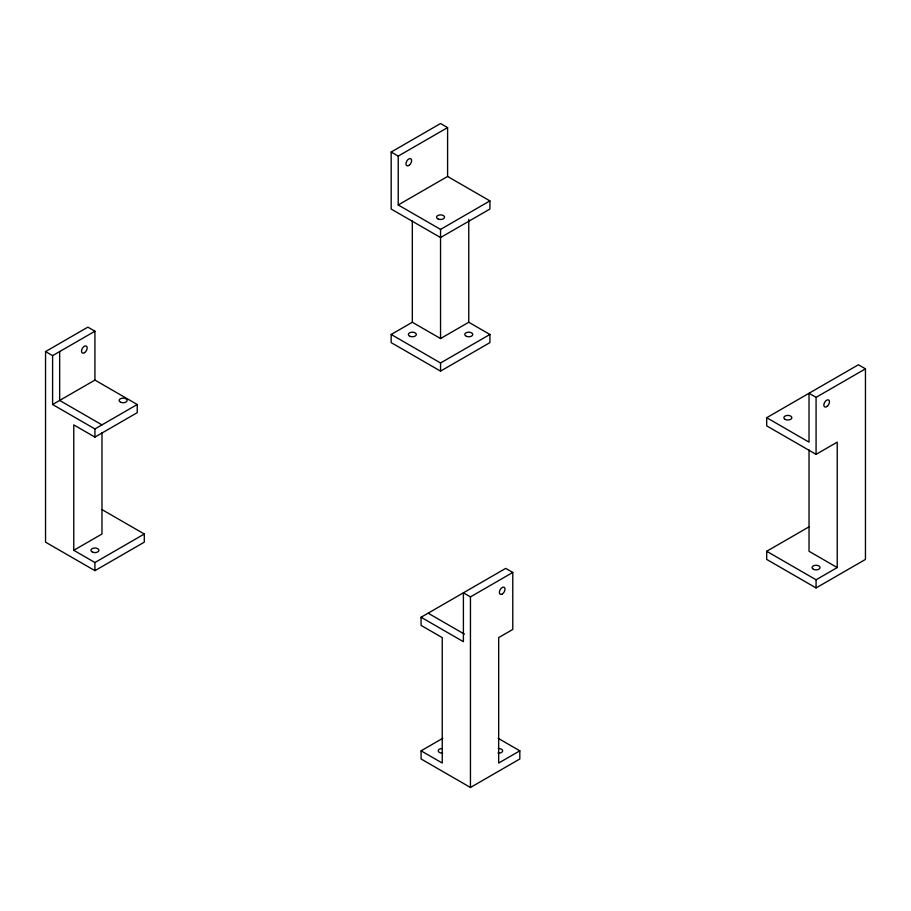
<?xml version="1.0" encoding="UTF-8"?>
<svg xmlns="http://www.w3.org/2000/svg" width="911" height="911" viewBox="0 0 911 911"><rect width="100%" height="100%" fill="white"/><g stroke="black" fill="none" stroke-linecap="round" stroke-linejoin="round"><path stroke-width="1.37" d="M102.146 509.682L144.302 534.017L144.302 542.159L94.926 570.662L45.55 542.159L45.55 351.578L87.866 327.14L94.926 331.217L94.926 380.081L52.599 404.518L52.599 355.643L94.926 331.217M447.597 176.461L489.924 200.898L489.924 209.04L440.548 237.555L391.172 209.04L391.172 152.035L440.548 123.52L447.597 127.597L447.597 176.461L398.221 204.975L398.221 156.1L447.597 127.597M52.599 404.518L94.926 428.944L137.242 404.518L137.242 412.66L94.926 437.098L73.768 424.879L73.768 550.301L94.926 562.52L144.302 534.017M398.221 204.975L440.548 229.401L489.924 200.898M391.172 334.474L412.33 322.255L440.548 338.539L468.755 322.255L489.924 334.474L489.924 342.616L440.548 371.119L391.172 342.616L391.172 334.474L440.548 362.977L489.924 334.474M73.768 550.301L101.975 534.017L101.975 432.543M421.076 750.823L442.245 763.042L442.245 637.609L421.076 625.402L421.076 617.248L505.719 568.384L512.779 572.45L512.779 629.467L498.67 637.609L498.67 763.042L519.828 750.823L519.828 758.965L470.452 787.48L421.076 758.965L421.076 750.823L442.757 738.309M766.698 551.28L816.074 579.783L837.232 567.576L837.232 442.142L816.074 454.361L766.698 425.858L766.698 417.705L858.401 364.764L865.45 368.841L865.45 559.422L816.074 587.937L766.698 559.422L766.698 551.28L808.854 526.945M421.076 617.248L463.403 641.686L463.403 592.822L470.452 596.887L512.779 572.45M766.698 417.705L809.025 442.142L809.025 393.279L816.074 397.344L865.45 368.841M391.172 152.035L398.221 156.1M837.232 567.576L809.025 551.28L809.025 449.806M45.55 351.578L52.599 355.643M94.926 380.081L137.242 404.518M101.975 424.879L59.659 400.441L59.659 351.578M428.136 613.183L464.405 634.124M498.146 738.309L519.828 750.823M816.074 397.344L816.074 454.361M816.074 579.783L816.074 587.937M470.452 596.887L470.452 787.48M468.755 219.38L468.755 322.255M440.548 229.401L440.548 338.539M440.548 362.977L440.548 371.119M412.33 220.781L412.33 322.255M94.926 428.944L94.926 437.098M94.926 562.52L94.926 570.662M442.575 753.124A3.986 2.3 0 0 1 438.259 751.017A3.986 2.3 0 0 1 441.903 748.535M498.328 748.535A3.986 2.3 0 0 1 502.656 750.926A3.986 2.3 0 0 1 497.964 753.09M502.439 593.881A3.986 2.3 -60 0 0 504.5 587.572A3.986 2.3 -60 0 0 499.638 590.886A3.986 2.3 -60 0 0 502.439 593.881M827.382 406.181A3.986 2.3 -60 0 0 828.646 399.997A3.986 2.3 -60 0 0 823.931 404.188A3.986 2.3 -60 0 0 827.382 406.181M785.293 419.47A3.986 2.3 0 0 0 791.784 418.115A3.986 2.3 0 0 0 786.5 415.541A3.986 2.3 0 0 0 785.293 419.47M813.5 569.329A3.986 2.3 0 0 0 820.002 567.974A3.986 2.3 0 0 0 814.719 565.401A3.986 2.3 0 0 0 813.5 569.329M120.856 402.332A3.986 2.3 0 0 0 127.119 400.635A3.986 2.3 0 0 0 121.448 398.358A3.986 2.3 0 0 0 120.856 402.332M84.598 352.637A3.986 2.3 -60 0 0 86.659 346.328A3.986 2.3 -60 0 0 81.785 349.642A3.986 2.3 -60 0 0 84.598 352.637M92.637 552.191A3.986 2.3 0 0 0 98.9 550.506A3.986 2.3 0 0 0 93.229 548.217A3.986 2.3 0 0 0 92.637 552.191M410.052 336.364A3.986 2.3 0 0 0 416.304 334.667A3.986 2.3 0 0 0 410.645 332.39A3.986 2.3 0 0 0 410.052 336.364M438.259 219.073A3.986 2.3 0 0 0 444.522 217.387A3.986 2.3 0 0 0 438.851 215.098A3.986 2.3 0 0 0 438.259 219.073M409.54 164.937A3.986 2.3 -60 0 0 410.804 158.753A3.986 2.3 -60 0 0 406.078 162.944A3.986 2.3 -60 0 0 409.54 164.937M466.478 336.364A3.986 2.3 0 0 0 472.741 334.667A3.986 2.3 0 0 0 467.07 332.39A3.986 2.3 0 0 0 466.478 336.364"/></g></svg>
